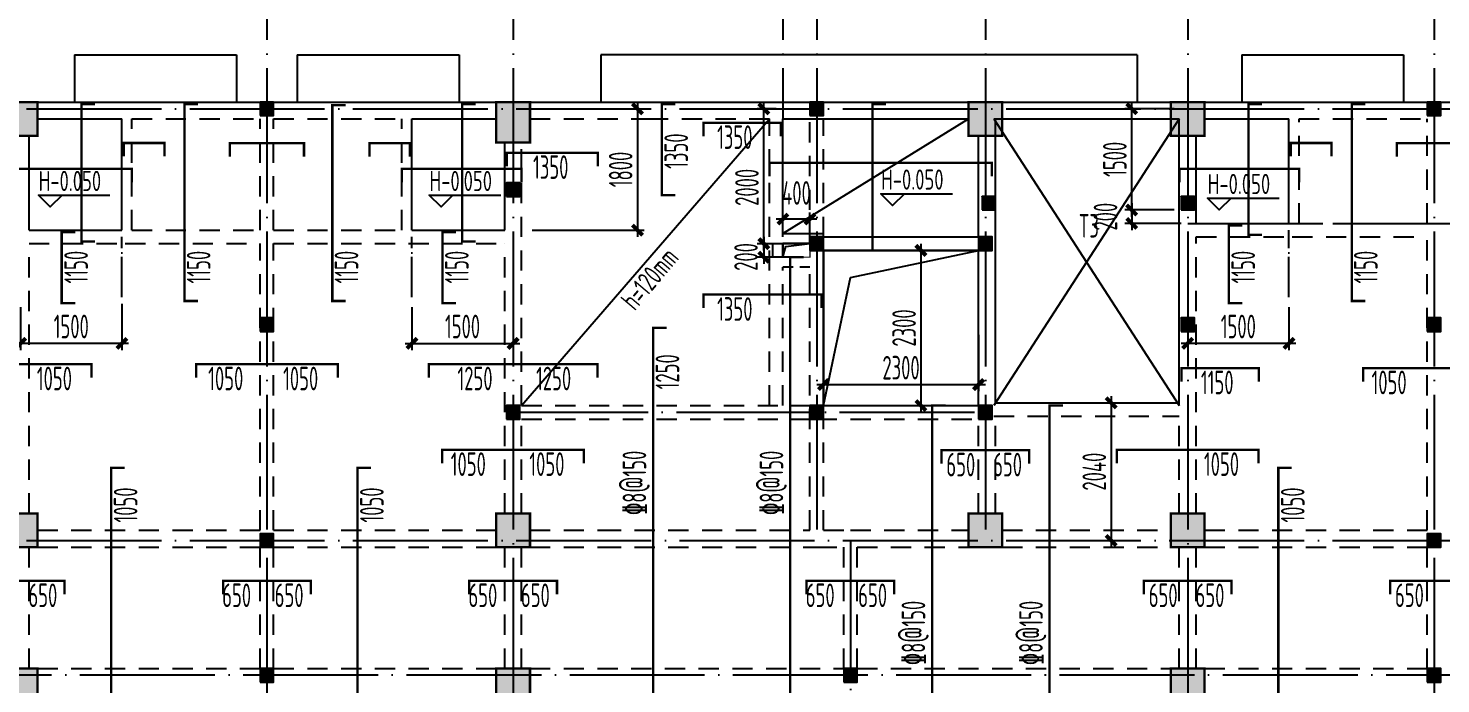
# Model space of a CAD drawing. Extents: x -472319 to -112444, y -516749 to -5704.
# Drawn here: x -284981 to -264044, y -179392 to -169673 of the extents above; entities that cross this region are included whole.
import ezdxf

# ---------------------------------------------------------------- set-up
doc = ezdxf.new("R2010")
doc.units = 0
doc.header["$LTSCALE"] = 100
doc.header["$MEASUREMENT"] = 0
for name, pattern in [('3', [5, 3, -2]), ('CENTER', [2, 1.25, -0.25, 0.25, -0.25]), ('DOTE', [2.42, 2, -0.2, 0.02, -0.2])]:
    doc.linetypes.add(name, pattern=pattern)
for name, color, linetype in [('1301', 24, 'Continuous'), ('1305', 1, 'Continuous'), ('1306', 94, 'Continuous'), ('1307', 7, 'Continuous'), ('COLUMN', 9, 'Continuous'), ('DOTE', 1, 'CENTER'), ('S_BEAM', 4, 'Continuous'), ('S_BEAMDASH', 134, '3'), ('S_CL', 2, 'Continuous'), ('S_HOLE', 253, 'Continuous'), ('坡道', 7, 'Continuous'), ('板标注', 221, 'Continuous'), ('洞口边线', 7, 'Continuous'), ('零厚板', 7, 'Continuous')]:
    doc.layers.add(name, color=color, linetype=linetype)
doc.styles.add('HZ', font='tssdeng.shx', dxfattribs={"width": 0.6, "height": 350, "bigfont": 'a.shx'})
doc.styles.get("Standard").update_dxf_attribs({"font": 'tssdeng.shx', "width": 0.6, "bigfont": 'a.shx'})
doc.styles.add('TSSD_Rein', font='Tssdeng.shx', dxfattribs={"width": 0.7, "bigfont": 'hztxt.shx'})
doc.dimstyles.new('DIMN', dxfattribs={"dimtxt": 350, "dimasz": 150, "dimexe": 100, "dimexo": 100, "dimgap": 75, "dimtad": 1, "dimdec": 0, "dimzin": 0, "dimdsep": 46, "dimtxsty": 'HZ', "dimblk": 'ARCHTICK', "dimcen": 0.09, "dimdle": 100, "dimclrd": 3, "dimclre": 3, "dimclrt": 7, "dimazin": 2, "dimtfac": 1, "dimtdec": 0, "dimtmove": 2, "dimatfit": 3, "dimldrblk": 'ARCHTICK', "dimfxl": 1, "dimtolj": 1, "dimtzin": 0, "dimarcsym": 0})

# ---------------------------------------------------------------- blocks, each defined once
blk = doc.blocks.new('_ArchTick')
at = {"color": 0, "linetype": 'ByBlock', "const_width": 0.4}
blk.add_lwpolyline([(-0.5, -0.5), (0.5, 0.5)], dxfattribs=at)
blk = doc.blocks.new('*D1028')
at = {"layer": '1301', "color": 3, "lineweight": -2, "transparency": 16777216}
for p, q in [((-273294, -172503), (-273894, -172503)), ((-273794, -172767), (-273794, -172403)), ((-273394, -172767), (-273394, -172403))]:
    blk.add_line(p, q, dxfattribs=at)
at = {"layer": 'Defpoints', "color": 0, "transparency": 16777216}
for p in [(-273794, -172503), (-273794, -172867), (-273394, -172867)]:
    blk.add_point(p, dxfattribs=at)
at = {"layer": '1301', "color": 3, "lineweight": -2, "transparency": 16777216, "xscale": 150, "yscale": 150, "zscale": 150, "rotation": 180}
blk.add_blockref('_ArchTick', (-273794, -172503), dxfattribs=at)
at = {"layer": '1301', "color": 3, "lineweight": -2, "transparency": 16777216, "xscale": 150, "yscale": 150, "zscale": 150}
blk.add_blockref('_ArchTick', (-273394, -172503), dxfattribs=at)
at = {"layer": '1301', "color": 7, "transparency": 16777216, "insert": (-273594, -172115), "char_height": 350, "attachment_point": 5, "style": 'HZ'}
blk.add_mtext('\\A1;400', dxfattribs=at)
blk = doc.blocks.new('*D1029')
at = {"layer": 'COLUMN', "color": 3, "lineweight": -2, "transparency": 16777216}
for p, q in [((-269300, -175227), (-268830, -175227)), ((-268930, -175127), (-268930, -177367)), ((-269300, -177267), (-268830, -177267))]:
    blk.add_line(p, q, dxfattribs=at)
at = {"layer": 'Defpoints', "color": 0, "transparency": 16777216}
for p in [(-269400, -175227), (-269400, -177267), (-268930, -177267)]:
    blk.add_point(p, dxfattribs=at)
at = {"layer": 'COLUMN', "color": 3, "lineweight": -2, "transparency": 16777216, "xscale": 150, "yscale": 150, "zscale": 150}
for p, rotation in [((-268930, -175227), 90), ((-268930, -177267), 270)]:
    blk.add_blockref('_ArchTick', p, dxfattribs=dict(at, rotation=rotation))
at = {"layer": 'COLUMN', "color": 7, "transparency": 16777216, "insert": (-269180, -176247), "char_height": 350, "attachment_point": 5, "rotation": 90, "style": 'HZ'}
blk.add_mtext('\\A1;2040', dxfattribs=at)
blk = doc.blocks.new('*D1030')
at = {"layer": 'COLUMN', "color": 3, "lineweight": -2, "transparency": 16777216}
for p, q in [((-275950, -170767), (-275950, -172767)), ((-276960, -170867), (-275850, -170867)), ((-277513, -172667), (-275850, -172667))]:
    blk.add_line(p, q, dxfattribs=at)
at = {"layer": 'Defpoints', "color": 0, "transparency": 16777216}
for p in [(-277060, -170867), (-277613, -172667), (-275950, -172667)]:
    blk.add_point(p, dxfattribs=at)
at = {"layer": 'COLUMN', "color": 3, "lineweight": -2, "transparency": 16777216, "xscale": 150, "yscale": 150, "zscale": 150}
for p, rotation in [((-275950, -170867), 90), ((-275950, -172667), 270)]:
    blk.add_blockref('_ArchTick', p, dxfattribs=dict(at, rotation=rotation))
at = {"layer": 'COLUMN', "color": 7, "transparency": 16777216, "insert": (-276200, -171767), "char_height": 350, "attachment_point": 5, "rotation": 90, "style": 'HZ'}
blk.add_mtext('\\A1;1800', dxfattribs=at)
blk = doc.blocks.new('*D1031')
at = {"layer": 'COLUMN', "color": 3, "lineweight": -2, "transparency": 16777216}
for p, q in [((-268625, -172467), (-268625, -170767)), ((-267994, -170867), (-268725, -170867)), ((-267994, -172367), (-268725, -172367))]:
    blk.add_line(p, q, dxfattribs=at)
at = {"layer": 'Defpoints', "color": 0, "transparency": 16777216}
for p in [(-268625, -170867), (-267894, -170867), (-267894, -172367)]:
    blk.add_point(p, dxfattribs=at)
at = {"layer": 'COLUMN', "color": 3, "lineweight": -2, "transparency": 16777216, "xscale": 150, "yscale": 150, "zscale": 150}
for p, rotation in [((-268625, -170867), 90), ((-268625, -172367), 270)]:
    blk.add_blockref('_ArchTick', p, dxfattribs=dict(at, rotation=rotation))
at = {"layer": 'COLUMN', "color": 7, "transparency": 16777216, "insert": (-268875, -171617), "char_height": 350, "attachment_point": 5, "rotation": 90, "style": 'HZ'}
blk.add_mtext('\\A1;1500', dxfattribs=at)
blk = doc.blocks.new('*D1032')
at = {"layer": 'COLUMN', "color": 3, "lineweight": -2, "transparency": 16777216}
for p, q in [((-268625, -172267), (-268625, -172667)), ((-267994, -172367), (-268725, -172367)), ((-267894, -172567), (-268725, -172567))]:
    blk.add_line(p, q, dxfattribs=at)
at = {"layer": 'Defpoints', "color": 0, "transparency": 16777216}
for p in [(-267894, -172367), (-268625, -172567), (-267794, -172567)]:
    blk.add_point(p, dxfattribs=at)
at = {"layer": 'COLUMN', "color": 3, "lineweight": -2, "transparency": 16777216, "xscale": 150, "yscale": 150, "zscale": 150}
for p, rotation in [((-268625, -172367), 90), ((-268625, -172567), 270)]:
    blk.add_blockref('_ArchTick', p, dxfattribs=dict(at, rotation=rotation))
at = {"layer": 'COLUMN', "color": 7, "transparency": 16777216, "insert": (-269013, -172467), "char_height": 350, "attachment_point": 5, "rotation": 90, "style": 'HZ'}
blk.add_mtext('\\A1;200', dxfattribs=at)
blk = doc.blocks.new('*D1034')
at = {"layer": 'COLUMN', "color": 3, "lineweight": -2, "transparency": 16777216}
for p, q in [((-271749, -172867), (-271749, -175367)), ((-271762, -172967), (-271649, -172967)), ((-271767, -175267), (-271649, -175267))]:
    blk.add_line(p, q, dxfattribs=at)
at = {"layer": 'Defpoints', "color": 0, "transparency": 16777216}
for p in [(-271862, -172967), (-271867, -175267), (-271749, -175267)]:
    blk.add_point(p, dxfattribs=at)
at = {"layer": 'COLUMN', "color": 3, "lineweight": -2, "transparency": 16777216, "xscale": 150, "yscale": 150, "zscale": 150}
for p, rotation in [((-271749, -172967), 90), ((-271749, -175267), 270)]:
    blk.add_blockref('_ArchTick', p, dxfattribs=dict(at, rotation=rotation))
at = {"layer": 'COLUMN', "color": 7, "transparency": 16777216, "insert": (-271999, -174117), "char_height": 350, "attachment_point": 5, "rotation": 90, "style": 'HZ'}
blk.add_mtext('\\A1;2300', dxfattribs=at)
blk = doc.blocks.new('*D1035')
at = {"layer": 'COLUMN', "color": 3, "lineweight": -2, "transparency": 16777216}
for p, q in [((-273194, -174217), (-273194, -175056)), ((-270894, -174217), (-270894, -175056)), ((-273294, -174956), (-270794, -174956))]:
    blk.add_line(p, q, dxfattribs=at)
at = {"layer": 'Defpoints', "color": 0, "transparency": 16777216}
for p in [(-273194, -174117), (-270894, -174117), (-270894, -174956)]:
    blk.add_point(p, dxfattribs=at)
at = {"layer": 'COLUMN', "color": 3, "lineweight": -2, "transparency": 16777216, "xscale": 150, "yscale": 150, "zscale": 150, "rotation": 180}
blk.add_blockref('_ArchTick', (-273194, -174956), dxfattribs=at)
at = {"layer": 'COLUMN', "color": 3, "lineweight": -2, "transparency": 16777216, "xscale": 150, "yscale": 150, "zscale": 150}
blk.add_blockref('_ArchTick', (-270894, -174956), dxfattribs=at)
at = {"layer": 'COLUMN', "color": 7, "transparency": 16777216, "insert": (-272044, -174706), "char_height": 350, "attachment_point": 5, "style": 'HZ'}
blk.add_mtext('\\A1;2300', dxfattribs=at)
blk = doc.blocks.new('*D1157')
at = {"layer": '1301', "color": 3, "lineweight": -2, "transparency": 16777216}
for p, q in [((-273694, -172867), (-274178, -172867)), ((-274078, -172767), (-274078, -173167)), ((-273694, -173067), (-274178, -173067))]:
    blk.add_line(p, q, dxfattribs=at)
at = {"layer": 'Defpoints', "color": 0, "transparency": 16777216}
for p in [(-273594, -172867), (-274078, -173067), (-273594, -173067)]:
    blk.add_point(p, dxfattribs=at)
at = {"layer": '1301', "color": 3, "lineweight": -2, "transparency": 16777216, "xscale": 150, "yscale": 150, "zscale": 150}
for p, rotation in [((-274078, -172867), 90), ((-274078, -173067), 270)]:
    blk.add_blockref('_ArchTick', p, dxfattribs=dict(at, rotation=rotation))
at = {"layer": '1301', "color": 7, "transparency": 16777216, "insert": (-274342, -173064), "char_height": 350, "attachment_point": 5, "rotation": 90, "style": 'HZ'}
blk.add_mtext('\\A1;200', dxfattribs=at)
blk = doc.blocks.new('*D1158')
at = {"layer": 'COLUMN', "color": 3, "lineweight": -2, "transparency": 16777216}
for p, q in [((-274078, -172967), (-274078, -170767)), ((-273894, -170867), (-274178, -170867)), ((-273894, -172867), (-274178, -172867))]:
    blk.add_line(p, q, dxfattribs=at)
at = {"layer": 'Defpoints', "color": 0, "transparency": 16777216}
for p in [(-274078, -170867), (-273794, -170867), (-273794, -172867)]:
    blk.add_point(p, dxfattribs=at)
at = {"layer": 'COLUMN', "color": 3, "lineweight": -2, "transparency": 16777216, "xscale": 150, "yscale": 150, "zscale": 150}
for p, rotation in [((-274078, -170867), 90), ((-274078, -172867), 270)]:
    blk.add_blockref('_ArchTick', p, dxfattribs=dict(at, rotation=rotation))
at = {"layer": 'COLUMN', "color": 7, "transparency": 16777216, "insert": (-274328, -172032), "char_height": 350, "attachment_point": 5, "rotation": 90, "style": 'HZ'}
blk.add_mtext('\\A1;2000', dxfattribs=at)
blk = doc.blocks.new('*D1288')
at = {"layer": '1306', "color": 3, "lineweight": -2, "transparency": 16777216}
for p, q in [((-283594, -173761), (-283594, -174445)), ((-285094, -173807), (-285094, -174445)), ((-283494, -174345), (-285194, -174345))]:
    blk.add_line(p, q, dxfattribs=at)
at = {"layer": 'Defpoints', "color": 0, "transparency": 16777216}
for p in [(-285094, -173707), (-283594, -173661), (-285094, -174345)]:
    blk.add_point(p, dxfattribs=at)
at = {"layer": '1306', "color": 3, "lineweight": -2, "transparency": 16777216, "xscale": 150, "yscale": 150, "zscale": 150, "rotation": 180}
blk.add_blockref('_ArchTick', (-285094, -174345), dxfattribs=at)
at = {"layer": '1306', "color": 3, "lineweight": -2, "transparency": 16777216, "xscale": 150, "yscale": 150, "zscale": 150}
blk.add_blockref('_ArchTick', (-283594, -174345), dxfattribs=at)
at = {"layer": '1306', "color": 7, "transparency": 16777216, "insert": (-284344, -174095), "char_height": 350, "attachment_point": 5, "style": 'HZ'}
blk.add_mtext('\\A1;1500', dxfattribs=at)
blk = doc.blocks.new('*D1289')
at = {"layer": '1306', "color": 3, "lineweight": -2, "transparency": 16777216}
for p, q in [((-279294, -173807), (-279294, -174445)), ((-277794, -173807), (-277794, -174445)), ((-279394, -174345), (-277694, -174345))]:
    blk.add_line(p, q, dxfattribs=at)
at = {"layer": 'Defpoints', "color": 0, "transparency": 16777216}
for p in [(-279294, -173707), (-277794, -173707), (-277794, -174345)]:
    blk.add_point(p, dxfattribs=at)
at = {"layer": '1306', "color": 3, "lineweight": -2, "transparency": 16777216, "xscale": 150, "yscale": 150, "zscale": 150, "rotation": 180}
blk.add_blockref('_ArchTick', (-279294, -174345), dxfattribs=at)
at = {"layer": '1306', "color": 3, "lineweight": -2, "transparency": 16777216, "xscale": 150, "yscale": 150, "zscale": 150}
blk.add_blockref('_ArchTick', (-277794, -174345), dxfattribs=at)
at = {"layer": '1306', "color": 7, "transparency": 16777216, "insert": (-278544, -174095), "char_height": 350, "attachment_point": 5, "style": 'HZ'}
blk.add_mtext('\\A1;1500', dxfattribs=at)
blk = doc.blocks.new('*D1296')
at = {"layer": '1306', "color": 3, "lineweight": -2, "transparency": 16777216}
for p, q in [((-267794, -173807), (-267794, -174445)), ((-266294, -173807), (-266294, -174445)), ((-266194, -174345), (-267894, -174345))]:
    blk.add_line(p, q, dxfattribs=at)
at = {"layer": 'Defpoints', "color": 0, "transparency": 16777216}
for p in [(-267794, -173707), (-266294, -173707), (-267794, -174345)]:
    blk.add_point(p, dxfattribs=at)
at = {"layer": '1306', "color": 3, "lineweight": -2, "transparency": 16777216, "xscale": 150, "yscale": 150, "zscale": 150, "rotation": 180}
blk.add_blockref('_ArchTick', (-267794, -174345), dxfattribs=at)
at = {"layer": '1306', "color": 3, "lineweight": -2, "transparency": 16777216, "xscale": 150, "yscale": 150, "zscale": 150}
blk.add_blockref('_ArchTick', (-266294, -174345), dxfattribs=at)
at = {"layer": '1306', "color": 7, "transparency": 16777216, "insert": (-267044, -174095), "char_height": 350, "attachment_point": 5, "style": 'HZ'}
blk.add_mtext('\\A1;1500', dxfattribs=at)

msp = doc.modelspace()

# ---------------------------------------------------------------- hatches: boundary and pattern name
at = {"layer": 'COLUMN'}
h = msp.add_hatch(dxfattribs=at)
h.set_pattern_fill('ANSI31', color=0)
h.set_pattern_definition([(45, (-332581.33254, 14771.10955), (-0.08838834765, 0.08838834765), [])])
h.paths.add_polyline_path([(-281543.833, -170966.89), (-281343.833, -170966.89), (-281343.833, -170766.89), (-281543.833, -170766.89)])
h = msp.add_hatch(dxfattribs=at)
h.set_pattern_fill('ANSI31', color=0)
h.set_pattern_definition([(45, (-324431.33058, 14771.10955), (-0.08838834765, 0.08838834765), [])])
h.paths.add_polyline_path([(-273393.831, -170966.89), (-273193.831, -170966.89), (-273193.831, -170766.89), (-273393.831, -170766.89)])
h = msp.add_hatch(dxfattribs=at)
h.set_pattern_fill('ANSI31', color=0)
h.set_pattern_definition([(45, (-315281.33058, 14771.10955), (-0.08838834765, 0.08838834765), [])])
h.paths.add_polyline_path([(-264243.831, -170966.89), (-264043.831, -170966.89), (-264043.831, -170766.89), (-264243.831, -170766.89)])
h = msp.add_hatch(dxfattribs=at)
h.set_pattern_fill('ANSI31', color=0)
h.set_pattern_definition([(45, (-328931.33254, 13571.10955), (-0.08838834765, 0.08838834765), [])])
h.paths.add_polyline_path([(-277893.833, -172166.89), (-277693.833, -172166.89), (-277693.833, -171966.89), (-277893.833, -171966.89)])
h = msp.add_hatch(dxfattribs=at)
h.set_pattern_fill('ANSI31', color=0)
h.set_pattern_definition([(45, (-328931.33058, 13571.10955), (-0.08838834765, 0.08838834765), [])])
h.paths.add_polyline_path([(-277893.831, -172166.89), (-277693.831, -172166.89), (-277693.831, -171966.89), (-277893.831, -171966.89)])
h = msp.add_hatch(dxfattribs=at)
h.set_pattern_fill('ANSI31', color=0)
h.set_pattern_definition([(45, (-321881.33058, 13371.10955), (-0.08838834765, 0.08838834765), [])])
h.paths.add_polyline_path([(-270843.831, -172366.89), (-270643.831, -172366.89), (-270643.831, -172166.89), (-270843.831, -172166.89)])
h = msp.add_hatch(dxfattribs=at)
h.set_pattern_fill('ANSI31', color=0)
h.set_pattern_definition([(45, (-321881.32863, 13371.10955), (-0.08838834765, 0.08838834765), [])])
h.paths.add_polyline_path([(-270843.829, -172366.89), (-270643.829, -172366.89), (-270643.829, -172166.89), (-270843.829, -172166.89)])
h = msp.add_hatch(dxfattribs=at)
h.set_pattern_fill('ANSI31', color=0)
h.set_pattern_definition([(45, (-318931.33058, 13371.10955), (-0.08838834765, 0.08838834765), [])])
h.paths.add_polyline_path([(-267893.831, -172366.89), (-267693.831, -172366.89), (-267693.831, -172166.89), (-267893.831, -172166.89)])
h = msp.add_hatch(dxfattribs=at)
h.set_pattern_fill('ANSI31', color=0)
h.set_pattern_definition([(45, (-324431.33058, 12771.10955), (-0.08838834765, 0.08838834765), [])])
h.paths.add_polyline_path([(-273393.831, -172966.89), (-273193.831, -172966.89), (-273193.831, -172766.89), (-273393.831, -172766.89)])
h = msp.add_hatch(dxfattribs=at)
h.set_pattern_fill('ANSI31', color=0)
h.set_pattern_definition([(45, (-324431.32863, 12771.10955), (-0.08838834765, 0.08838834765), [])])
h.paths.add_polyline_path([(-273393.829, -172966.89), (-273193.829, -172966.89), (-273193.829, -172766.89), (-273393.829, -172766.89)])
h = msp.add_hatch(dxfattribs=at)
h.set_pattern_fill('ANSI31', color=0)
h.set_pattern_definition([(45, (-321931.33058, 12771.10955), (-0.08838834765, 0.08838834765), [])])
h.paths.add_polyline_path([(-270893.831, -172966.89), (-270693.831, -172966.89), (-270693.831, -172766.89), (-270893.831, -172766.89)])
h = msp.add_hatch(dxfattribs=at)
h.set_pattern_fill('ANSI31', color=0)
h.set_pattern_definition([(45, (-321931.32863, 12771.10955), (-0.08838834765, 0.08838834765), [])])
h.paths.add_polyline_path([(-270893.829, -172966.89), (-270693.829, -172966.89), (-270693.829, -172766.89), (-270893.829, -172766.89)])
h = msp.add_hatch(dxfattribs=at)
h.set_pattern_fill('ANSI31', color=0)
h.set_pattern_definition([(45, (-332581.33058, 11571.10809), (-0.08838834765, 0.08838834765), [])])
h.paths.add_polyline_path([(-281543.831, -174166.892), (-281343.831, -174166.892), (-281343.831, -173966.892), (-281543.831, -173966.892)])
h = msp.add_hatch(dxfattribs=at)
h.set_pattern_fill('ANSI31', color=0)
h.set_pattern_definition([(45, (-318931.33058, 11571.10809), (-0.08838834765, 0.08838834765), [])])
h.paths.add_polyline_path([(-267893.831, -174166.892), (-267693.831, -174166.892), (-267693.831, -173966.892), (-267893.831, -173966.892)])
h = msp.add_hatch(dxfattribs=at)
h.set_pattern_fill('ANSI31', color=0)
h.set_pattern_definition([(45, (-315281.33058, 11571.10809), (-0.08838834765, 0.08838834765), [])])
h.paths.add_polyline_path([(-264243.831, -174166.892), (-264043.831, -174166.892), (-264043.831, -173966.892), (-264243.831, -173966.892)])
h = msp.add_hatch(dxfattribs=at)
h.set_pattern_fill('ANSI31', color=0)
h.set_pattern_definition([(45, (-328931.33058, 10271.10858), (-0.08838834765, 0.08838834765), [])])
h.paths.add_polyline_path([(-277893.831, -175466.891), (-277693.831, -175466.891), (-277693.831, -175266.891), (-277893.831, -175266.891)])
h = msp.add_hatch(dxfattribs=at)
h.set_pattern_fill('ANSI31', color=0)
h.set_pattern_definition([(45, (-328931.32863, 10271.10858), (-0.08838834765, 0.08838834765), [])])
h.paths.add_polyline_path([(-277893.829, -175466.891), (-277693.829, -175466.891), (-277693.829, -175266.891), (-277893.829, -175266.891)])
h = msp.add_hatch(dxfattribs=at)
h.set_pattern_fill('ANSI31', color=0)
h.set_pattern_definition([(45, (-324431.33058, 10271.10858), (-0.08838834765, 0.08838834765), [])])
h.paths.add_polyline_path([(-273393.831, -175466.891), (-273193.831, -175466.891), (-273193.831, -175266.891), (-273393.831, -175266.891)])
h = msp.add_hatch(dxfattribs=at)
h.set_pattern_fill('ANSI31', color=0)
h.set_pattern_definition([(45, (-324431.32863, 10271.10858), (-0.08838834765, 0.08838834765), [])])
h.paths.add_polyline_path([(-273393.829, -175466.891), (-273193.829, -175466.891), (-273193.829, -175266.891), (-273393.829, -175266.891)])
h = msp.add_hatch(dxfattribs=at)
h.set_pattern_fill('ANSI31', color=0)
h.set_pattern_definition([(45, (-321931.33058, 10271.10858), (-0.08838834765, 0.08838834765), [])])
h.paths.add_polyline_path([(-270893.831, -175466.891), (-270693.831, -175466.891), (-270693.831, -175266.891), (-270893.831, -175266.891)])
h = msp.add_hatch(dxfattribs=at)
h.set_pattern_fill('ANSI31', color=0)
h.set_pattern_definition([(45, (-321931.32863, 10271.10858), (-0.08838834765, 0.08838834765), [])])
h.paths.add_polyline_path([(-270893.829, -175466.891), (-270693.829, -175466.891), (-270693.829, -175266.891), (-270893.829, -175266.891)])
h = msp.add_hatch(dxfattribs=at)
h.set_pattern_fill('ANSI31', color=0)
h.set_pattern_definition([(45, (-332581.33058, 8371.10858), (-0.08838834765, 0.08838834765), [])])
h.paths.add_polyline_path([(-281543.831, -177366.891), (-281343.831, -177366.891), (-281343.831, -177166.891), (-281543.831, -177166.891)])
h = msp.add_hatch(dxfattribs=at)
h.set_pattern_fill('ANSI31', color=0)
h.set_pattern_definition([(45, (-315281.32863, 8371.10858), (-0.08838834765, 0.08838834765), [])])
h.paths.add_polyline_path([(-264243.829, -177366.891), (-264043.829, -177366.891), (-264043.829, -177166.891), (-264243.829, -177166.891)])
h = msp.add_hatch(dxfattribs=at)
h.set_pattern_fill('ANSI31', color=0)
h.set_pattern_definition([(45, (-332581.33254, 6371.10858), (-0.08838834765, 0.08838834765), [])])
h.paths.add_polyline_path([(-281543.833, -179366.891), (-281343.833, -179366.891), (-281343.833, -179166.891), (-281543.833, -179166.891)])
h = msp.add_hatch(dxfattribs=at)
h.set_pattern_fill('ANSI31', color=0)
h.set_pattern_definition([(45, (-323931.32863, 6371.10858), (-0.08838834765, 0.08838834765), [])])
h.paths.add_polyline_path([(-272893.829, -179366.891), (-272693.829, -179366.891), (-272693.829, -179166.891), (-272893.829, -179166.891)])
h = msp.add_hatch(dxfattribs=at)
h.set_pattern_fill('ANSI31', color=0)
h.set_pattern_definition([(45, (-315281.33058, 6371.10858), (-0.08838834765, 0.08838834765), [])])
h.paths.add_polyline_path([(-264243.831, -179366.891), (-264043.831, -179366.891), (-264043.831, -179166.891), (-264243.831, -179166.891)])
at = {"layer": 'S_CL'}
h = msp.add_hatch(dxfattribs=at)
h.set_pattern_fill('ANSI31', color=256)
h.set_pattern_definition([(45, (113576.23945, 355910.10849), (-0.088388347648, 0.088388347648), [])])
h.paths.add_polyline_path([(-242793.829, -171266.89), (-242793.829, -170766.89), (-243293.829, -170766.89), (-243293.829, -171266.89)])
h.paths.add_polyline_path([(-242793.829, -177366.891), (-242793.829, -176866.891), (-243293.829, -176866.891), (-243293.829, -177366.891)])
h.paths.add_polyline_path([(-242793.829, -179666.891), (-242793.829, -179166.891), (-243293.829, -179166.891), (-243293.829, -179666.891)])
h.paths.add_polyline_path([(-242793.829, -185766.891), (-242793.829, -185266.891), (-243293.829, -185266.891), (-243293.829, -185766.891)])
h.paths.add_polyline_path([(-245643.829, -171266.89), (-245643.829, -170766.89), (-246143.829, -170766.89), (-246143.829, -171266.89)])
h.paths.add_polyline_path([(-245643.829, -177366.891), (-245643.829, -176866.891), (-246143.829, -176866.891), (-246143.829, -177366.891)])
h.paths.add_polyline_path([(-245643.829, -179666.891), (-245643.829, -179166.891), (-246143.829, -179166.891), (-246143.829, -179666.891)])
h.paths.add_polyline_path([(-245643.829, -185766.891), (-245643.829, -185266.891), (-246143.829, -185266.891), (-246143.829, -185766.891)])
h.paths.add_polyline_path([(-252943.829, -171266.89), (-252943.829, -170766.89), (-253443.829, -170766.89), (-253443.829, -171266.89)])
h.paths.add_polyline_path([(-252943.829, -177366.891), (-252943.829, -176866.891), (-253443.829, -176866.891), (-253443.829, -177366.891)])
h.paths.add_polyline_path([(-252943.829, -179666.891), (-252943.829, -179166.891), (-253443.829, -179166.891), (-253443.829, -179666.891)])
h.paths.add_polyline_path([(-252943.829, -185766.891), (-252943.829, -185266.891), (-253443.829, -185266.891), (-253443.829, -185766.891)])
h.paths.add_polyline_path([(-260243.829, -171266.89), (-260243.829, -170766.89), (-260743.829, -170766.89), (-260743.829, -171266.89)])
h.paths.add_polyline_path([(-260243.829, -177366.891), (-260243.829, -176866.891), (-260743.829, -176866.891), (-260743.829, -177366.891)])
h.paths.add_polyline_path([(-260243.829, -179666.891), (-260243.829, -179166.891), (-260743.829, -179166.891), (-260743.829, -179666.891)])
h.paths.add_polyline_path([(-260243.829, -185766.891), (-260243.829, -185266.891), (-260743.829, -185266.891), (-260743.829, -185766.891)])
h.paths.add_polyline_path([(-267543.829, -171266.89), (-267543.829, -170766.89), (-268043.829, -170766.89), (-268043.829, -171266.89)])
h.paths.add_polyline_path([(-267543.829, -177366.891), (-267543.829, -176866.891), (-268043.829, -176866.891), (-268043.829, -177366.891)])
h.paths.add_polyline_path([(-267543.829, -179666.891), (-267543.829, -179166.891), (-268043.829, -179166.891), (-268043.829, -179666.891)])
h.paths.add_polyline_path([(-267543.829, -185766.891), (-267543.829, -185166.891), (-268043.829, -185166.891), (-268043.829, -185766.891)])
h.paths.add_polyline_path([(-270543.829, -171266.89), (-270543.829, -170766.89), (-271043.829, -170766.89), (-271043.829, -171266.89)])
h.paths.add_polyline_path([(-270543.829, -177366.891), (-270543.829, -176866.891), (-271043.829, -176866.891), (-271043.829, -177366.891)])
h.paths.add_polyline_path([(-277543.831, -171366.89), (-277543.831, -170766.89), (-278043.831, -170766.89), (-278043.831, -171366.89)])
h.paths.add_polyline_path([(-277543.831, -177366.891), (-277543.831, -176866.891), (-278043.831, -176866.891), (-278043.831, -177366.891)])
h.paths.add_polyline_path([(-277543.831, -179666.891), (-277543.831, -179166.891), (-278043.831, -179166.891), (-278043.831, -179666.891)])
h.paths.add_polyline_path([(-277543.831, -185766.891), (-277543.831, -185166.891), (-278043.831, -185166.891), (-278043.831, -185766.891)])
h.paths.add_polyline_path([(-284843.831, -171266.89), (-284843.831, -170766.89), (-285343.831, -170766.89), (-285343.831, -171266.89)])
h.paths.add_polyline_path([(-284843.831, -177366.891), (-284843.831, -176866.891), (-285343.831, -176866.891), (-285343.831, -177366.891)])
h.paths.add_polyline_path([(-284843.831, -179666.891), (-284843.831, -179166.891), (-285343.831, -179166.891), (-285343.831, -179666.891)])
h.paths.add_polyline_path([(-284843.831, -185766.891), (-284843.831, -185266.891), (-285343.831, -185266.891), (-285343.831, -185766.891)])
h.paths.add_polyline_path([(-292143.831, -171266.89), (-292143.831, -170766.89), (-292643.831, -170766.89), (-292643.831, -171266.89)])
h.paths.add_polyline_path([(-292143.831, -177366.891), (-292143.831, -176866.891), (-292643.831, -176866.891), (-292643.831, -177366.891)])
h.paths.add_polyline_path([(-292143.831, -179666.891), (-292143.831, -179166.891), (-292643.831, -179166.891), (-292643.831, -179666.891)])
h.paths.add_polyline_path([(-292143.831, -185766.891), (-292143.831, -185266.891), (-292643.831, -185266.891), (-292643.831, -185766.891)])
h.paths.add_polyline_path([(-299443.831, -171266.89), (-299443.831, -170766.89), (-299943.831, -170766.89), (-299943.831, -171266.89)])
h.paths.add_polyline_path([(-299443.831, -177366.891), (-299443.831, -176866.891), (-299943.831, -176866.891), (-299943.831, -177366.891)])
h.paths.add_polyline_path([(-299443.831, -179666.891), (-299443.831, -179166.891), (-299943.831, -179166.891), (-299943.831, -179666.891)])
h.paths.add_polyline_path([(-299443.831, -185766.891), (-299443.831, -185266.891), (-299943.831, -185266.891), (-299943.831, -185766.891)])
h.paths.add_polyline_path([(-302293.831, -171266.89), (-302293.831, -170766.89), (-302793.831, -170766.89), (-302793.831, -171266.89)])
h.paths.add_polyline_path([(-302293.831, -177366.891), (-302293.831, -176866.891), (-302793.831, -176866.891), (-302793.831, -177366.891)])
h.paths.add_polyline_path([(-302293.831, -179666.891), (-302293.831, -179166.891), (-302793.831, -179166.891), (-302793.831, -179666.891)])
h.paths.add_polyline_path([(-302293.831, -185766.891), (-302293.831, -185266.891), (-302793.831, -185266.891), (-302793.831, -185766.891)])

# ---------------------------------------------------------------- linework, layer by layer
for p, q in [((-284293.829, -170066.891), (-281893.829, -170066.891)), ((-284293.829, -170066.891), (-284293.829, -170766.891)), ((-280993.829, -170066.891), (-278593.829, -170066.891)), ((-280993.829, -170066.891), (-280993.829, -170766.891)), ((-268543.829, -170066.891), (-276493.829, -170066.891)), ((-268543.829, -170066.891), (-268543.829, -170766.891)), ((-266993.829, -170066.891), (-264593.829, -170066.891)), ((-266993.829, -170066.891), (-266993.829, -170766.891))]:
    msp.add_line(p, q)
at = {"layer": '1301', "color": 7}
msp.add_line((-273793.829, -172716.89), (-271043.829, -171016.89), dxfattribs=at)
at = {"layer": '1305', "const_width": 35}
for points in [[(-283992.831, -172836.89), (-284192.831, -172836.89), (-284192.831, -170796.89), (-283992.831, -170796.89)], [(-282463.834, -173716.89), (-282663.834, -173716.89), (-282663.834, -170796.89), (-282463.834, -170796.89)], [(-280273.831, -173716.89), (-280473.831, -173716.89), (-280473.831, -170812.89), (-280273.831, -170812.89)], [(-278348.831, -172836.89), (-278548.831, -172836.89), (-278548.831, -170796.89), (-278348.831, -170796.89)], [(-275390.331, -172146.89), (-275590.331, -172146.89), (-275590.331, -170796.89), (-275390.331, -170796.89)], [(-272268.829, -172966.89), (-272468.829, -172966.89), (-272468.829, -170796.89), (-272268.829, -170796.89)], [(-266692.829, -172736.89), (-266892.829, -172736.89), (-266892.829, -170796.89), (-266692.829, -170796.89)], [(-265163.833, -173716.89), (-265363.833, -173716.89), (-265363.833, -170796.89), (-265163.833, -170796.89)], [(-274973.829, -171273.822), (-274973.829, -171073.822), (-273823.829, -171073.822), (-273823.829, -171273.822)], [(-283563.831, -171574.322), (-283563.831, -171374.322), (-282963.831, -171374.322), (-282963.831, -171574.322)], [(-281993.831, -171576.89), (-281993.831, -171376.89), (-280893.831, -171376.892), (-280893.831, -171576.892)], [(-279923.831, -171576.892), (-279923.831, -171376.892), (-279323.831, -171376.892), (-279323.831, -171576.892)], [(-266263.829, -171574.322), (-266263.829, -171374.322), (-265663.829, -171374.322), (-265663.829, -171574.322)], [(-264693.829, -171576.89), (-264693.829, -171376.89), (-263593.829, -171376.892), (-263593.829, -171576.892)], [(-277888.833, -171718.39), (-277888.833, -171518.39), (-276538.833, -171518.39), (-276538.833, -171718.39)], [(-273993.829, -171867.39), (-273993.829, -171667.39), (-270698.825, -171667.39), (-270698.825, -171867.39)], [(-286713.827, -171956.39), (-286713.827, -171756.39), (-283443.831, -171756.39), (-283443.831, -171956.39)], [(-279443.831, -171956.39), (-279443.831, -171756.39), (-277668.831, -171756.39), (-277668.831, -171956.39)], [(-267918.829, -171956.39), (-267918.829, -171756.39), (-266143.829, -171756.39), (-266143.829, -171956.39)], [(-284285.831, -173746.89), (-284485.831, -173746.89), (-284485.831, -172696.89), (-284285.831, -172696.89)], [(-278641.831, -173746.89), (-278841.831, -173746.89), (-278841.831, -172696.89), (-278641.831, -172696.89)], [(-266985.829, -173746.89), (-267185.829, -173746.89), (-267185.829, -172596.89), (-266985.829, -172596.89)], [(-273488.331, -180616.891), (-273688.331, -180616.891), (-273688.329, -173066.89), (-273488.329, -173066.89)], [(-274973.829, -173822.39), (-274973.829, -173622.39), (-273223.829, -173622.39), (-273223.829, -173822.39)], [(-275519.831, -180616.891), (-275719.831, -180616.891), (-275719.829, -174116.891), (-275519.829, -174116.891)], [(-286143.831, -174852.889), (-286143.831, -174652.889), (-284043.831, -174652.889), (-284043.831, -174852.889)], [(-282493.831, -174852.889), (-282493.831, -174652.889), (-280393.831, -174652.89), (-280393.831, -174852.89)], [(-279043.831, -174852.889), (-279043.831, -174652.889), (-276543.831, -174652.89), (-276543.831, -174852.89)], [(-267888.829, -174910.889), (-267888.829, -174710.889), (-266738.829, -174710.89), (-266738.829, -174910.89)], [(-265193.825, -174910.888), (-265193.825, -174710.888), (-263093.825, -174710.889), (-263093.825, -174910.889)], [(-271383.829, -180616.891), (-271583.829, -180616.891), (-271583.829, -175266.891), (-271383.829, -175266.891)], [(-269641.329, -180616.891), (-269841.329, -180616.891), (-269841.329, -175266.891), (-269641.329, -175266.891)], [(-278843.831, -176121.891), (-278843.831, -175921.891), (-276743.831, -175921.892), (-276743.831, -176121.892)], [(-271443.829, -176129.321), (-271443.829, -175929.321), (-270143.829, -175929.322), (-270143.829, -176129.322)], [(-268843.829, -176121.891), (-268843.829, -175921.891), (-266743.829, -175921.892), (-266743.829, -176121.892)], [(-283551.331, -180341.891), (-283751.331, -180341.891), (-283751.329, -176191.891), (-283551.329, -176191.891)], [(-279901.333, -180341.891), (-280101.333, -180341.891), (-280101.331, -176191.891), (-279901.331, -176191.891)], [(-266251.333, -180341.891), (-266451.333, -180341.891), (-266451.333, -176191.891), (-266251.333, -176191.891)], [(-285743.831, -178066.891), (-285743.831, -177866.891), (-284443.831, -177866.891), (-284443.831, -178066.891)], [(-282093.831, -178066.891), (-282093.831, -177866.891), (-280793.831, -177866.891), (-280793.831, -178066.891)], [(-278443.831, -178066.891), (-278443.831, -177866.891), (-277143.831, -177866.892), (-277143.831, -178066.892)], [(-273443.829, -178066.891), (-273443.829, -177866.891), (-272143.829, -177866.891), (-272143.829, -178066.891)], [(-268443.829, -178066.891), (-268443.829, -177866.891), (-267143.829, -177866.892), (-267143.829, -178066.892)], [(-264793.833, -178066.89), (-264793.833, -177866.89), (-263493.833, -177866.891), (-263493.833, -178066.891)]]:
    msp.add_lwpolyline(points, dxfattribs=at)
at = {"layer": 'COLUMN', "color": 7}
msp.add_line((-277668.831, -175266.891), (-273993.829, -171016.89), dxfattribs=at)
at = {"layer": 'COLUMN', "color": 0}
for points in [[(-281543.833, -170966.89), (-281343.833, -170966.89), (-281343.833, -170766.89), (-281543.833, -170766.89)], [(-273393.831, -170966.89), (-273193.831, -170966.89), (-273193.831, -170766.89), (-273393.831, -170766.89)], [(-264243.831, -170966.89), (-264043.831, -170966.89), (-264043.831, -170766.89), (-264243.831, -170766.89)], [(-277893.833, -172166.89), (-277693.833, -172166.89), (-277693.833, -171966.89), (-277893.833, -171966.89)], [(-277893.831, -172166.89), (-277693.831, -172166.89), (-277693.831, -171966.89), (-277893.831, -171966.89)], [(-270843.831, -172366.89), (-270643.831, -172366.89), (-270643.831, -172166.89), (-270843.831, -172166.89)], [(-270843.829, -172366.89), (-270643.829, -172366.89), (-270643.829, -172166.89), (-270843.829, -172166.89)], [(-267893.831, -172366.89), (-267693.831, -172366.89), (-267693.831, -172166.89), (-267893.831, -172166.89)], [(-273393.831, -172966.89), (-273193.831, -172966.89), (-273193.831, -172766.89), (-273393.831, -172766.89)], [(-273393.829, -172966.89), (-273193.829, -172966.89), (-273193.829, -172766.89), (-273393.829, -172766.89)], [(-270893.831, -172966.89), (-270693.831, -172966.89), (-270693.831, -172766.89), (-270893.831, -172766.89)], [(-270893.829, -172966.89), (-270693.829, -172966.89), (-270693.829, -172766.89), (-270893.829, -172766.89)], [(-281543.831, -174166.892), (-281343.831, -174166.892), (-281343.831, -173966.892), (-281543.831, -173966.892)], [(-267893.831, -174166.892), (-267693.831, -174166.892), (-267693.831, -173966.892), (-267893.831, -173966.892)], [(-264243.831, -174166.892), (-264043.831, -174166.892), (-264043.831, -173966.892), (-264243.831, -173966.892)], [(-277893.831, -175466.891), (-277693.831, -175466.891), (-277693.831, -175266.891), (-277893.831, -175266.891)], [(-277893.829, -175466.891), (-277693.829, -175466.891), (-277693.829, -175266.891), (-277893.829, -175266.891)], [(-273393.831, -175466.891), (-273193.831, -175466.891), (-273193.831, -175266.891), (-273393.831, -175266.891)], [(-273393.829, -175466.891), (-273193.829, -175466.891), (-273193.829, -175266.891), (-273393.829, -175266.891)], [(-270893.831, -175466.891), (-270693.831, -175466.891), (-270693.831, -175266.891), (-270893.831, -175266.891)], [(-270893.829, -175466.891), (-270693.829, -175466.891), (-270693.829, -175266.891), (-270893.829, -175266.891)], [(-281543.831, -177366.891), (-281343.831, -177366.891), (-281343.831, -177166.891), (-281543.831, -177166.891)], [(-264243.829, -177366.891), (-264043.829, -177366.891), (-264043.829, -177166.891), (-264243.829, -177166.891)], [(-281543.833, -179366.891), (-281343.833, -179366.891), (-281343.833, -179166.891), (-281543.833, -179166.891)], [(-272893.829, -179366.891), (-272693.829, -179366.891), (-272693.829, -179166.891), (-272893.829, -179166.891)], [(-264243.831, -179366.891), (-264043.831, -179366.891), (-264043.831, -179166.891), (-264243.831, -179166.891)]]:
    msp.add_lwpolyline(points, close=True, dxfattribs=at)
at = {"layer": 'DOTE', "linetype": 'DOTE', "ltscale": 10}
for p, q in [((-281443.829, -167847.242), (-281443.829, -189997.282)), ((-277793.829, -167847.242), (-277793.829, -189997.282)), ((-273793.829, -167847.242), (-273793.829, -171016.89)), ((-273293.829, -167847.242), (-273293.829, -177266.89)), ((-270793.829, -167847.242), (-270793.829, -177266.89)), ((-267793.829, -167847.242), (-267793.829, -189997.282)), ((-264143.829, -167847.242), (-264143.829, -189997.282)), ((-304367.647, -170866.89), (-241075.018, -170866.89)), ((-267793.829, -172566.89), (-245893.829, -172566.89)), ((-277793.829, -175366.891), (-270793.829, -175366.891)), ((-304367.647, -177266.89), (-241075.018, -177266.89)), ((-272793.829, -177266.89), (-272793.829, -189997.282)), ((-241075.018, -179266.89), (-304367.647, -179266.89))]:
    msp.add_line(p, q, dxfattribs=at)
at = {"layer": 'DOTE', "linetype": 'DOTE', "ltscale": 3}
for p, q in [((-266293.831, -173661.087), (-266293.831, -172666.89)), ((-283593.831, -173661.087), (-283593.831, -172766.89)), ((-279293.827, -173661.087), (-279293.827, -172766.89))]:
    msp.add_line(p, q, dxfattribs=at)
at = {"layer": 'S_BEAM'}
for p, q in [((-284843.831, -170766.89), (-283543.831, -170766.89)), ((-283543.831, -170766.89), (-281443.831, -170766.89)), ((-281443.831, -170766.89), (-279368.831, -170766.89)), ((-279368.831, -170766.89), (-278043.831, -170766.89)), ((-277543.831, -170766.89), (-275793.831, -170766.89)), ((-275793.831, -170766.89), (-273293.829, -170766.89)), ((-273293.829, -170766.89), (-271043.829, -170766.89)), ((-270543.829, -170766.89), (-268043.829, -170766.89)), ((-267543.829, -170766.89), (-266218.829, -170766.89)), ((-266218.829, -170766.89), (-264143.829, -170766.89)), ((-264143.829, -170766.89), (-262043.829, -170766.89)), ((-284843.831, -171016.89), (-283593.831, -171016.89)), ((-283593.831, -172666.89), (-283593.831, -171016.89)), ((-279293.831, -171016.89), (-278043.831, -171016.89)), ((-279293.831, -172666.89), (-279293.831, -171016.89)), ((-273793.829, -171016.89), (-271043.829, -171016.89)), ((-273793.829, -172716.89), (-273793.829, -171016.89)), ((-270668.829, -171016.89), (-267918.829, -171016.89)), ((-270643.829, -172866.89), (-270643.829, -171016.89)), ((-270543.829, -171016.89), (-267918.829, -171016.89)), ((-267918.829, -172666.89), (-267918.829, -171016.89)), ((-267543.829, -171016.89), (-266293.829, -171016.89)), ((-266293.829, -172566.89), (-266293.829, -171016.89)), ((-284968.831, -172666.89), (-284968.831, -171266.89)), ((-270893.829, -172366.89), (-270893.829, -171266.89)), ((-267668.829, -172366.89), (-267668.829, -171266.89)), ((-277918.831, -172666.89), (-277918.831, -171366.89)), ((-270893.829, -172766.89), (-270893.829, -172366.89)), ((-267668.829, -172566.89), (-267668.829, -172366.89)), ((-284968.831, -172666.89), (-283593.831, -172666.89)), ((-279293.831, -172666.89), (-277918.831, -172666.89)), ((-273793.829, -172716.89), (-273193.829, -172716.89)), ((-267918.829, -175266.891), (-267918.829, -172666.89)), ((-267668.829, -172566.89), (-266293.829, -172566.89)), ((-273793.829, -173066.89), (-273793.829, -172866.889)), ((-273793.829, -172866.889), (-273393.829, -172866.889)), ((-273193.829, -172766.89), (-270893.829, -172766.89)), ((-270643.829, -175226.891), (-270643.829, -172866.89)), ((-273193.829, -175266.891), (-273193.829, -172966.89)), ((-273193.829, -172966.89), (-270893.829, -172966.89)), ((-270893.829, -175266.891), (-270893.829, -172966.89)), ((-270643.829, -175226.891), (-267918.829, -175226.891)), ((-273193.829, -175266.891), (-270893.829, -175266.891))]:
    msp.add_line(p, q, dxfattribs=at)
at = {"layer": 'S_BEAMDASH'}
for p, q in [((-283443.831, -171016.89), (-281543.831, -171016.89)), ((-283443.831, -172666.89), (-283443.831, -171016.89)), ((-281543.831, -172666.89), (-281543.831, -171016.89)), ((-281343.831, -171016.89), (-279443.831, -171016.89)), ((-281343.831, -172666.89), (-281343.831, -171016.89)), ((-279443.831, -172666.89), (-279443.831, -171016.89)), ((-277543.831, -171016.89), (-275793.831, -171016.89)), ((-275793.831, -171016.89), (-273993.829, -171016.89)), ((-273993.829, -175266.891), (-273993.829, -171016.89)), ((-273393.829, -172866.89), (-273393.829, -171016.89)), ((-273193.829, -172766.89), (-273193.829, -171016.89)), ((-266143.829, -171016.89), (-264243.829, -171016.89)), ((-266143.829, -172566.89), (-266143.829, -171016.89)), ((-264243.829, -172566.89), (-264243.829, -171016.89)), ((-277668.831, -172766.89), (-277668.831, -171366.89)), ((-283443.831, -172666.89), (-281543.831, -172666.89)), ((-281343.831, -172666.89), (-279443.831, -172666.89)), ((-266143.829, -172566.89), (-264243.829, -172566.89)), ((-284968.831, -176866.891), (-284968.831, -172866.89)), ((-284968.831, -172866.89), (-283543.831, -172866.89)), ((-283543.831, -172866.89), (-281543.831, -172866.89)), ((-281543.831, -177116.891), (-281543.831, -172866.89)), ((-281343.831, -177116.891), (-281343.831, -172866.89)), ((-281343.831, -172866.89), (-279343.831, -172866.89)), ((-279343.831, -172866.89), (-277918.831, -172866.89)), ((-277918.831, -175366.891), (-277918.831, -172866.89)), ((-277668.831, -175266.891), (-277668.831, -172766.89)), ((-273943.829, -173066.89), (-273943.829, -172866.89)), ((-267668.829, -175366.891), (-267668.829, -172766.89)), ((-267668.829, -172766.89), (-266243.829, -172766.89)), ((-266243.829, -172766.89), (-264243.829, -172766.89)), ((-264243.829, -177116.891), (-264243.829, -172766.89)), ((-273793.829, -175266.891), (-273793.829, -173216.89)), ((-273393.829, -177116.891), (-273393.829, -173216.89)), ((-273193.829, -177116.891), (-273193.829, -173216.89)), ((-277918.831, -176866.891), (-277918.831, -175366.891)), ((-277668.831, -175266.891), (-273393.829, -175266.891)), ((-270668.829, -175426.891), (-267918.829, -175426.891)), ((-267668.829, -176866.891), (-267668.829, -175366.891)), ((-277668.831, -176866.891), (-277668.831, -175466.891)), ((-277668.831, -175466.891), (-273293.829, -175466.891)), ((-273293.829, -175466.891), (-270918.829, -175466.891)), ((-270893.829, -176866.891), (-270893.829, -175466.891)), ((-270643.829, -176866.891), (-270643.829, -175466.891)), ((-267918.829, -176866.891), (-267918.829, -175466.891)), ((-284843.831, -177116.891), (-281543.831, -177116.891)), ((-281343.831, -177116.891), (-278043.831, -177116.891)), ((-277543.831, -177116.891), (-276493.829, -177116.891)), ((-276493.829, -177116.891), (-273393.829, -177116.891)), ((-273193.829, -177116.891), (-272793.829, -177116.891)), ((-272793.829, -177116.891), (-271043.829, -177116.891)), ((-270543.829, -177116.891), (-268043.829, -177116.891)), ((-267543.829, -177116.891), (-264243.829, -177116.891)), ((-284968.831, -179166.891), (-284968.831, -177366.891)), ((-284843.831, -177366.891), (-281543.831, -177366.891)), ((-281543.831, -179166.891), (-281543.831, -177366.891)), ((-281343.831, -179166.891), (-281343.831, -177366.891)), ((-281343.831, -177366.891), (-278043.831, -177366.891)), ((-277918.831, -179166.891), (-277918.831, -177366.891)), ((-277668.831, -179166.891), (-277668.831, -177366.891)), ((-277543.831, -177366.891), (-276493.829, -177366.891)), ((-276493.829, -177366.891), (-273293.829, -177366.891)), ((-273293.829, -177366.891), (-272893.829, -177366.891)), ((-272893.829, -179166.891), (-272893.829, -177366.891)), ((-272693.829, -177366.891), (-271043.829, -177366.891)), ((-272693.829, -179166.891), (-272693.829, -177366.891)), ((-270543.829, -177366.891), (-268043.829, -177366.891)), ((-267918.829, -179166.891), (-267918.829, -177366.891)), ((-267668.829, -179166.891), (-267668.829, -177366.891)), ((-267543.829, -177366.891), (-264243.829, -177366.891)), ((-264243.829, -179166.891), (-264243.829, -177366.891)), ((-284843.831, -179166.891), (-281543.831, -179166.891)), ((-281343.831, -179166.891), (-278043.831, -179166.891)), ((-277543.831, -179166.891), (-272893.829, -179166.891)), ((-272693.829, -179166.891), (-268043.829, -179166.891)), ((-267543.829, -179166.891), (-264243.829, -179166.891))]:
    msp.add_line(p, q, dxfattribs=at)
at = {"layer": 'S_BEAMDASH', "ltscale": 0.5}
msp.add_line((-273393.829, -173216.89), (-273793.829, -173216.89), dxfattribs=at)
at = {"layer": 'S_CL', "const_width": 35}
for points in [[(-284843.831, -171266.89), (-284843.831, -170766.89), (-285343.831, -170766.89), (-285343.831, -171266.89)], [(-277543.831, -171366.89), (-277543.831, -170766.89), (-278043.831, -170766.89), (-278043.831, -171366.89)], [(-270543.829, -171266.89), (-270543.829, -170766.89), (-271043.829, -170766.89), (-271043.829, -171266.89)], [(-267543.829, -171266.89), (-267543.829, -170766.89), (-268043.829, -170766.89), (-268043.829, -171266.89)], [(-284843.831, -177366.891), (-284843.831, -176866.891), (-285343.831, -176866.891), (-285343.831, -177366.891)], [(-277543.831, -177366.891), (-277543.831, -176866.891), (-278043.831, -176866.891), (-278043.831, -177366.891)], [(-270543.829, -177366.891), (-270543.829, -176866.891), (-271043.829, -176866.891), (-271043.829, -177366.891)], [(-267543.829, -177366.891), (-267543.829, -176866.891), (-268043.829, -176866.891), (-268043.829, -177366.891)], [(-284843.831, -179666.891), (-284843.831, -179166.891), (-285343.831, -179166.891), (-285343.831, -179666.891)], [(-277543.831, -179666.891), (-277543.831, -179166.891), (-278043.831, -179166.891), (-278043.831, -179666.891)], [(-267543.829, -179666.891), (-267543.829, -179166.891), (-268043.829, -179166.891), (-268043.829, -179666.891)]]:
    msp.add_lwpolyline(points, close=True, dxfattribs=at)
at = {"layer": 'S_HOLE', "const_width": 18}
for points in [[(-273793.829, -173066.89), (-273393.829, -173066.89), (-273393.829, -172866.889), (-273793.829, -172866.889), (-273793.829, -173066.89)], [(-273193.829, -175266.891), (-270893.829, -175266.891), (-270893.829, -172966.89), (-273193.829, -172966.89), (-273193.829, -175266.891)]]:
    msp.add_lwpolyline(points, close=True, dxfattribs=at)
at = {"layer": '坡道'}
for p, q in [((-281893.829, -170066.891), (-281893.829, -170766.891)), ((-278593.829, -170066.891), (-278593.829, -170766.891)), ((-276493.829, -170066.891), (-276493.829, -170766.891)), ((-264593.829, -170066.891), (-264593.829, -170766.891))]:
    msp.add_line(p, q, dxfattribs=at)
at = {"layer": '板标注'}
for points in [[(-284480.693, -172148.322), (-284655.693, -172323.322), (-284830.693, -172148.322), (-283769.759, -172148.322)], [(-278686.693, -172148.322), (-278861.693, -172323.322), (-279036.693, -172148.322), (-277975.759, -172148.322)], [(-271993.693, -172127.822), (-272168.693, -172302.822), (-272343.693, -172127.822), (-271282.759, -172127.822)], [(-267151.761, -172192.822), (-267326.761, -172367.822), (-267501.761, -172192.822), (-266440.827, -172192.822)]]:
    msp.add_lwpolyline(points, dxfattribs=at)
at = {"layer": '洞口边线'}
for points in [[(-273393.829, -172866.889), (-273793.829, -172866.889), (-273793.829, -173066.89), (-273749.635, -172911.083), (-273393.829, -172866.889)], [(-270893.829, -172966.89), (-273193.829, -172966.89), (-273193.829, -175266.891), (-272791.663, -173369.056), (-270893.829, -172966.89)]]:
    msp.add_lwpolyline(points, close=True, dxfattribs=at)
at = {"layer": '零厚板'}
for p, q in [((-270668.829, -171016.89), (-267918.829, -175266.891)), ((-267918.829, -171016.89), (-270668.829, -175266.891))]:
    msp.add_line(p, q, dxfattribs=at)

# ---------------------------------------------------------------- texts
at = {"layer": '1306', "width": 0.6}
for s, p in [('1350', (-275201.93, -171756.89)), ('1150', (-284097.432, -173456.89)), ('1150', (-282280.432, -173456.89)), ('1150', (-280088.932, -173456.89)), ('1150', (-278453.432, -173456.89)), ('1150', (-266797.43, -173456.89)), ('1150', (-264980.43, -173456.89)), ('1250', (-275331.428, -175026.891)), ('1050', (-283362.93, -177001.892)), ('1050', (-279712.932, -177001.892)), ('1050', (-266062.934, -177001.891))]:
    msp.add_text(s, height=350, rotation=90, dxfattribs=at).set_placement(p)
for s, p in [('1350', (-274770.261, -171462.222)), ('1350', (-277498.833, -171906.791)), ('1350', (-274770.261, -174010.791)), ('1050', (-284853.831, -175041.29)), ('1050', (-282314.331, -175041.29)), ('1050', (-281203.831, -175041.29)), ('1250', (-278618.831, -175041.29)), ('1250', (-277453.831, -175041.29)), ('1150', (-267598.829, -175099.29)), ('1050', (-265069.825, -175099.29)), ('1050', (-278718.831, -176310.292)), ('1050', (-277553.831, -176310.292)), ('650', (-271372.329, -176317.721)), ('650', (-270678.829, -176317.721)), ('1050', (-267553.829, -176310.292)), ('650', (-284978.831, -178255.292)), ('650', (-282106.331, -178255.292)), ('650', (-281328.831, -178255.292)), ('650', (-278456.331, -178255.292)), ('650', (-277678.831, -178255.292)), ('650', (-273456.329, -178255.292)), ('650', (-272678.829, -178255.292)), ('650', (-268372.329, -178255.292)), ('650', (-267678.829, -178255.292)), ('650', (-264722.333, -178255.292))]:
    msp.add_text(s, height=350, dxfattribs=at).set_placement(p)
at = {"layer": '1307', "width": 0.6}
msp.add_text('T3', height=350, dxfattribs=at).set_placement((-269409.706, -172776.829))
for p in [(-275821.428, -176889.391), (-273789.928, -176889.391), (-271685.43, -179114.391), (-269942.93, -179114.391)]:
    msp.add_text('\x848@150', height=350, rotation=90, dxfattribs=at).set_placement(p)
at = {"layer": '板标注', "style": 'TSSD_Rein', "width": 0.7}
for p in [(-284827.111, -172087.411), (-279033.111, -172087.411), (-272340.111, -172066.911), (-267498.179, -172131.911)]:
    msp.add_text('H-0.050', height=300, dxfattribs=at).set_placement(p)
msp.add_text('h=120mm', height=300, rotation=49.7998361, dxfattribs=at).set_placement((-275990.233, -173875.761))

# ---------------------------------------------------------------- dimensions: what is measured, and where the dimension line sits
at = {"layer": '1301', "color": 7}
dim = msp.add_linear_dim(base=(-273793.829, -172502.5), p1=(-273393.829, -172866.889), p2=(-273793.829, -172866.889), dimstyle='DIMN', override={"dimfxl": 100}, dxfattribs=at)
dim.commit()
dim.dimension.update_dxf_attribs({"geometry": '*D1028', "text_midpoint": (-273593.829, -172115)})
dim = msp.add_linear_dim(base=(-274077.5, -173066.89), p1=(-273593.829, -172866.889), p2=(-273593.829, -173066.89), angle=90, dimstyle='DIMN', override={"dimfxl": 100}, dxfattribs=at)
dim.commit()
dim.dimension.update_dxf_attribs({"geometry": '*D1157', "text_midpoint": (-274341.5, -173063.5), "dimtype": 160})
at = {"layer": '1306', "color": 7}
for base, p1, p2, picture, middle in [((-285093.829, -174345.283), (-283593.831, -173661.087), (-285093.829, -173707.391), '*D1288', (-284343.83, -174095.283)), ((-267793.829, -174345.283), (-266293.831, -173707.391), (-267793.829, -173707.391), '*D1296', (-267043.83, -174095.283))]:
    dim = msp.add_linear_dim(base=base, p1=p1, p2=p2, dimstyle='DIMN', override={"dimfxl": 100}, dxfattribs=at)
    dim.commit()
    dim.dimension.update_dxf_attribs({"geometry": picture, "text_midpoint": middle})
dim = msp.add_linear_dim(base=(-277793.829, -174345.283), p1=(-279293.827, -173707.391), p2=(-277793.829, -173707.391), angle=180, dimstyle='DIMN', override={"dimfxl": 100}, dxfattribs=at)
dim.commit()
dim.dimension.update_dxf_attribs({"geometry": '*D1289', "text_midpoint": (-278543.828, -174095.283)})
at = {"layer": 'COLUMN', "color": 7}
for base, p1, p2, picture, middle in [((-275950, -172666.89), (-277060, -170866.89), (-277613, -172666.89), '*D1030', (-276200, -171766.89)), ((-268625, -170866.89), (-267893.831, -172366.89), (-267893.831, -170866.89), '*D1031', (-268875, -171616.89)), ((-268625, -172566.89), (-267893.831, -172366.89), (-267793.829, -172566.89), '*D1032', (-269012.5, -172466.89)), ((-271748.5, -175266.891), (-271861.5, -172966.89), (-271867, -175266.891), '*D1034', (-271998.5, -174116.891)), ((-268929.5, -177266.89), (-269399.5, -175226.891), (-269399.5, -177266.89), '*D1029', (-269179.5, -176246.891))]:
    dim = msp.add_linear_dim(base=base, p1=p1, p2=p2, angle=90, dimstyle='DIMN', override={"dimfxl": 100}, dxfattribs=at)
    dim.commit()
    dim.dimension.update_dxf_attribs({"geometry": picture, "text_midpoint": middle})
dim = msp.add_linear_dim(base=(-274077.5, -170866.89), p1=(-273793.829, -172866.889), p2=(-273793.829, -170866.89), angle=90, dimstyle='DIMN', override={"dimfxl": 100}, dxfattribs=at)
dim.commit()
dim.dimension.update_dxf_attribs({"geometry": '*D1158', "text_midpoint": (-274327.5, -172032.5), "dimtype": 160})
dim = msp.add_linear_dim(base=(-270893.829, -174955.5), p1=(-273193.829, -174116.891), p2=(-270893.829, -174116.891), dimstyle='DIMN', override={"dimfxl": 100}, dxfattribs=at)
dim.commit()
dim.dimension.update_dxf_attribs({"geometry": '*D1035', "text_midpoint": (-272043.829, -174705.5)})

doc.saveas('drawing.dxf')
